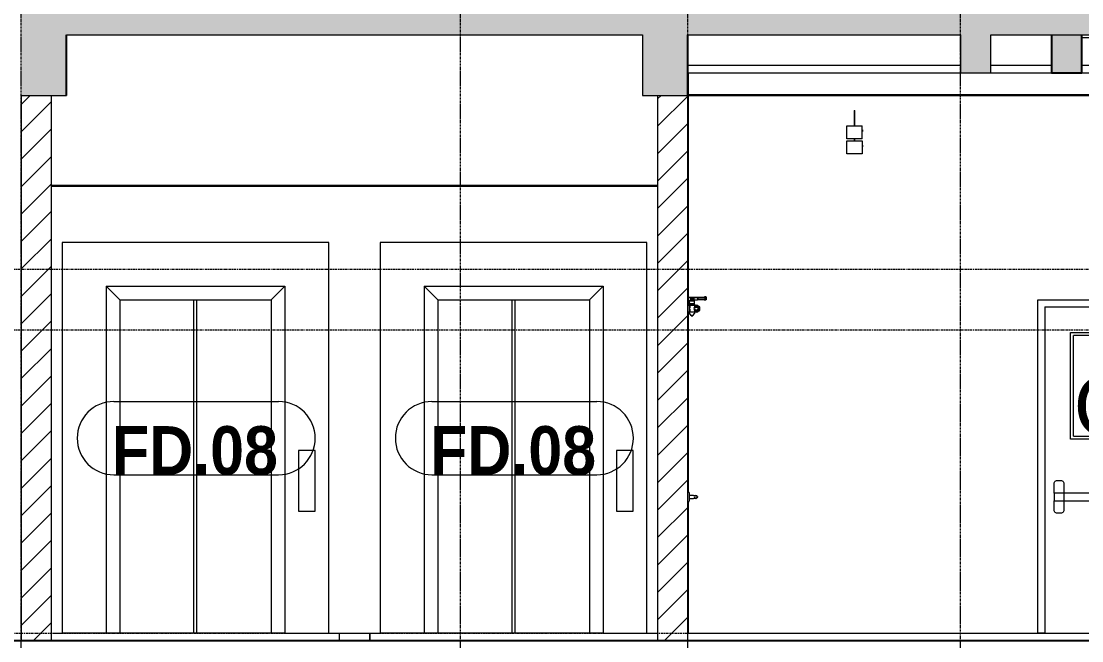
# Model space of a CAD drawing. Header units: millimetres. Extents: x 26124 to 258712, y -8723 to 35400.
# Drawn here: x 112053 to 119053, y -2050 to 2040 of the extents above; entities that cross this region are included whole.
import ezdxf

# ---------------------------------------------------------------- set-up
doc = ezdxf.new("R2010")
doc.units = ezdxf.units.MM
doc.linetypes.add('Centre', pattern=[31.75, 6.35, -4.7625, 15.875, -4.7625])
doc.linetypes.add('Grid Line', pattern=[22.225, 12.7, -3.175, 3.175, -3.175])
for name, color, linetype, lineweight in [('0-1', 7, 'Continuous', 5), ('A-AREA-IDEN', 2, 'Continuous', 9), ('A-CLNG-3', 13, 'Continuous', 18), ('A-CLNG-PATT-3', 13, 'Continuous', 9), ('A-DETL-GENF-1', 7, 'Continuous', 9), ('A-DETL-MEDM', 33, 'Continuous', 18), ('A-DOOR', 31, 'Continuous', 9), ('A-DOOR-FRAM', 31, 'Continuous', 9), ('A-DOOR-IDEN', 31, 'Continuous', 9), ('A-FLOR-1', 10, 'Continuous', 25), ('A-FLOR-2', 7, 'Continuous', 9), ('A-FLOR-LEVL-2', 51, 'Centre', 9), ('A-WALL', 113, 'Continuous', 9), ('A-WALL-1', 113, 'Continuous', 18), ('A-WALL-PATT-4', 111, 'Continuous', 9), ('E-LITE-EQPM', 33, 'Continuous', 9), ('S-BEAM-1', 12, 'Continuous', 5), ('S-BEAM-2', 10, 'Continuous', 25), ('S-BEAM-3', 7, 'Continuous', 9), ('S-COLS-1', 7, 'Continuous', 9), ('S-GRID-1', 1, 'Grid Line', 9)]:
    doc.layers.add(name, color=color, linetype=linetype, lineweight=lineweight)
doc.styles.add('Arial_1', font='arial.ttf', dxfattribs={"height": 400})
doc.styles.add('Arial_B_1', font='arialbd.ttf', dxfattribs={"width": 0.9, "height": 320})
pattern_1 = [(45, (80880.3, 14125), (-90.50967, 90.50967), [])]

# ---------------------------------------------------------------- blocks, each defined once
blk = doc.blocks.new('NCV_TKTC_KET CAU_rvt-1-TKCS_MẶT CẮT 3')
at = {"layer": 'S-BEAM-1'}
for points in [[(118852.6, 1700), (119052.6, 1700), (119052.6, 1950), (118852.6, 1950), (118852.6, 1809.6)], [(116452.5, 1550), (116452.6, 1550), (116452.5, 1809.6)]]:
    blk.add_hatch(color=256, dxfattribs=at).paths.add_polyline_path(points)
at = {"layer": 'A-FLOR-1'}
blk.add_line((127252.6, -2050), (107452.6, -2050), dxfattribs=at)
at = {"layer": 'A-FLOR-2'}
for p, q in [((118852.5, 1950), (118852.5, 1930)), ((122652.5, 1930), (119052.6, 1930))]:
    blk.add_line(p, q, dxfattribs=at)
at = {"layer": 'S-BEAM-2'}
for p, q in [((112352.6, 1550), (112352.6, 1950)), ((116452.6, 1550), (116452.6, 1950)), ((118852.6, 1950), (118852.6, 1700)), ((119052.6, 1700), (119052.6, 1950)), ((118852.6, 1700), (119052.6, 1700))]:
    blk.add_line(p, q, dxfattribs=at)
at = {"layer": 'S-BEAM-3'}
for p, q in [((118852.5, 1750), (118852.5, 1930)), ((116452.6, 1750), (118252.6, 1750)), ((118452.6, 1750), (118852.5, 1750)), ((119052.6, 1750), (122652.5, 1750)), ((116452.6, 1700), (118252.6, 1700)), ((118452.6, 1700), (118852.6, 1700)), ((119052.6, 1700), (122042.6, 1700))]:
    blk.add_line(p, q, dxfattribs=at)
at = {"layer": 'S-COLS-1'}
for p, q in [((114152.6, -2050), (114152.6, -2000)), ((114352.6, -2050), (114352.6, -2000))]:
    blk.add_line(p, q, dxfattribs=at)
blk = doc.blocks.new('Thang may HIEN - Dài x Rộng - 2000x2000-2402764-TKCS_MẶT CẮT 3')
at = {"layer": 'A-DOOR'}
for p, q in [((112322.6, 580), (112322.6, -2000)), ((114082.6, 580), (112322.6, 580)), ((114082.6, -2000), (114082.6, 580)), ((112702.6, 200), (112612.6, 290)), ((112612.6, 290), (112612.6, -2000)), ((112612.6, 290), (113792.6, 290)), ((113792.6, 290), (113702.6, 200)), ((113792.6, 290), (113792.6, -2000)), ((112702.6, 200), (112702.6, -2000)), ((112702.6, 200), (113702.6, 200)), ((113192.6, -2000), (113192.6, 200)), ((113212.6, -2000), (113212.6, 200)), ((113702.6, 200), (113702.6, -2000)), ((113992.6, -794.1), (113882.6, -794.1)), ((113882.6, -794.1), (113882.6, -1194.1)), ((113992.6, -1194.1), (113992.6, -794.1)), ((113882.6, -1194.1), (113992.6, -1194.1)), ((112612.6, -2000), (112322.6, -2000)), ((112622.6, -2000), (112612.6, -2000)), ((113792.6, -2000), (113782.6, -2000)), ((113792.6, -2000), (114082.6, -2000))]:
    blk.add_line(p, q, dxfattribs=at)
blk = doc.blocks.new('EAE_STL_PENDANT_TK_15W_120cm - LIC_01-ĐÈN LED BATTEN 1_2_ P_2x20W_ ÁNH SÁNG TRẮNG 6000K_ LẮP ĐẶT NỔI_TREO TY-V10-TKCS_MẶT CẮT 3')
at = {"layer": 'E-LITE-EQPM'}
for p, q in [((120350.1, 1264), (120350.1, 1250)), ((120350.1, 1264), (120350.1, 1250)), ((120355.1, 1250), (120355.1, 1264)), ((120355.1, 1250), (120355.1, 1264)), ((120302.6, 1250), (120402.6, 1250)), ((120302.6, 1248), (120302.6, 1250)), ((120302.6, 1164), (120302.6, 1248)), ((120402.6, 1250), (120402.6, 1248)), ((120402.6, 1248), (120402.6, 1164)), ((120402.6, 1222), (120404.6, 1222)), ((120402.6, 1221.9), (120404.6, 1221.9)), ((120402.6, 1221.9), (120404.6, 1221.9)), ((120402.6, 1221.7), (120404.6, 1221.7)), ((120404.6, 1211.8), (120402.6, 1211.8)), ((120402.6, 1211.7), (120404.6, 1211.7)), ((120404.6, 1222), (120404.6, 1221.7)), ((120404.6, 1221.7), (120404.6, 1211.8)), ((120402.6, 1164), (120302.6, 1164))]:
    blk.add_line(p, q, dxfattribs=at)
blk = doc.blocks.new('EAE_STL_PENDANT_TK_15W_120cm - LIC_01-ĐÈN LED BATTEN 1_2_ P_2x20W_ ÁNH SÁNG TRẮNG 6000K_ LẮP ĐẶT NỔI_TREO TY-V11-TKCS_MẶT CẮT 3')
at = {"layer": 'E-LITE-EQPM'}
for p, q in [((125950.1, 1450), (125950.1, 1350)), ((125950.1, 1450), (125950.1, 1350)), ((125950.2, 1450), (125950.2, 1450)), ((125950.2, 1450), (125952.6, 1450)), ((125952.6, 1450), (125955.1, 1450)), ((125955.1, 1350), (125955.1, 1450)), ((125955.1, 1350), (125955.1, 1450)), ((125955.1, 1450), (125955.1, 1450)), ((125902.6, 1350), (126002.6, 1350)), ((125902.6, 1348), (125902.6, 1350)), ((125902.6, 1264), (125902.6, 1348)), ((126002.6, 1348), (126002.6, 1350)), ((126002.6, 1264), (126002.6, 1348)), ((126002.6, 1264), (125902.6, 1264)), ((126004.6, 1322), (126002.6, 1322)), ((126004.6, 1321.9), (126002.6, 1321.9)), ((126004.6, 1321.9), (126002.6, 1321.9)), ((126004.6, 1320.6), (126002.6, 1320.6)), ((126004.6, 1320.6), (126002.6, 1320.6)), ((126004.6, 1311.8), (126002.6, 1311.8)), ((126004.6, 1311.7), (126002.6, 1311.7)), ((126004.6, 1321.9), (126004.6, 1320.6)), ((126004.6, 1320.6), (126004.6, 1311.8))]:
    blk.add_line(p, q, dxfattribs=at)
blk = doc.blocks.new('FD_01 - FD_01-1200x2200mm-V19-TKCS_MẶT CẮT 3')
at = {"layer": 'A-DOOR'}
h = blk.add_hatch(dxfattribs=at)
h.set_pattern_fill('FP_9', color=256, style=0, pattern_type=2)
h.set_pattern_definition([(63.435, (82789.9, 14236.3), (-0.002, 1625.6), [567.96, -3066.99]), (63.435, (81164.3, 14236.3), (-0.002, 1625.6), [567.96, -3066.99]), (63.435, (83568.1, 14550.35), (-0.002, 1625.6), [567.96, -3066.99]), (63.435, (81942.5, 14550.35), (-0.002, 1625.6), [567.96, -3066.99]), (63.435, (83450.3, 14439.5), (-0.002, 1625.6), [567.96, -3066.99]), (63.435, (81824.7, 14439.5), (-0.002, 1625.6), [567.96, -3066.99]), (63.435, (83330.26, 15074.4), (-0.002, 1625.6), [276.055, -3358.896]), (63.435, (81704.66, 15074.4), (-0.002, 1625.6), [276.055, -3358.896]), (63.435, (83251.74, 14976.15), (-0.002, 1625.6), [567.96, -3066.99]), (63.435, (81626.14, 14976.15), (-0.002, 1625.6), [567.96, -3066.99]), (63.435, (83265.6, 15046.7), (-0.002, 1625.6), [567.96, -3066.99]), (63.435, (81640, 15046.7), (-0.002, 1625.6), [567.96, -3066.99]), (63.435, (82609.74, 14737.2), (-0.002, 1625.6), [567.96, -3066.99]), (63.435, (80984.14, 14737.2), (-0.002, 1625.6), [567.96, -3066.99]), (63.435, (82623.6, 14820.35), (-0.002, 1625.6), [567.96, -3066.99]), (63.435, (80998, 14820.35), (-0.002, 1625.6), [567.96, -3066.99]), (63.435, (82627.3, 14880.3), (-0.002, 1625.6), [567.96, -3066.99]), (63.435, (81001.7, 14880.3), (-0.002, 1625.6), [567.96, -3066.99])])
h.paths.add_polyline_path([(119297.6, -700), (119297.6, -35), (118997.6, -35), (118997.6, -700), (119032, -700)])
for p, q in [((118977.6, -15), (119317.6, -15)), ((118977.6, -720), (118977.6, -15)), ((119297.6, -35), (118997.6, -35)), ((118997.6, -700), (118997.6, -35)), ((119297.6, -700), (119297.6, -35)), ((119317.6, -15), (119317.6, -720)), ((119317.6, -720), (118977.6, -720)), ((118997.6, -700), (119297.6, -700)), ((118870.1, -1074.6), (118870.1, -1011.1)), ((118889.1, -992), (118914.5, -992)), ((118933.6, -1011.1), (118933.6, -1074.6)), ((118870.1, -1074.6), (118870.1, -1125.4)), ((118933.6, -1074.6), (118870.1, -1074.6)), ((119607.9, -1074.6), (118933.6, -1074.6)), ((118933.6, -1074.6), (118933.6, -1125.4)), ((119607.9, -1125.4), (119607.9, -1074.6)), ((119945.1, -1074.6), (119607.9, -1074.6)), ((119945.1, -1125.4), (119945.1, -1074.6)), ((118870.1, -1125.4), (118933.6, -1125.4)), ((118870.1, -1188.9), (118870.1, -1125.4)), ((118933.6, -1125.4), (119607.9, -1125.4)), ((118933.6, -1125.4), (118933.6, -1188.9)), ((119607.9, -1125.4), (119945.1, -1125.4)), ((118914.5, -1207.9), (118889.1, -1207.9))]:
    blk.add_line(p, q, dxfattribs=at)
at = {"layer": 'A-DOOR', "flags": 128}
for points in [[(118870.1, -1011.1), (118870.5, -1006.9), (118872, -1002.8), (118874.2, -999.2), (118877.2, -996.2), (118880.8, -993.9), (118884.9, -992.5), (118889.1, -992)], [(118914.5, -992), (118918.8, -992.5), (118922.8, -993.9), (118926.4, -996.2), (118929.4, -999.2), (118931.7, -1002.8), (118933.1, -1006.9), (118933.6, -1011.1)], [(118889.1, -1207.9), (118884.9, -1207.5), (118880.8, -1206.1), (118877.2, -1203.8), (118874.2, -1200.8), (118872, -1197.2), (118870.5, -1193.1), (118870.1, -1188.9)], [(118933.6, -1188.9), (118933.1, -1193.1), (118931.7, -1197.2), (118929.4, -1200.8), (118926.4, -1203.8), (118922.8, -1206.1), (118918.8, -1207.5), (118914.5, -1207.9)]]:
    blk.add_lwpolyline(points, dxfattribs=at)
at = {"layer": 'A-DOOR-FRAM'}
for p, q in [((118807.6, 155), (118807.6, -2000)), ((118807.6, 155), (120007.6, 155)), ((120007.6, 155), (120007.6, -2000)), ((118807.6, -2000), (118762.6, -2000)), ((120007.6, -2000), (120052.6, -2000))]:
    blk.add_line(p, q, dxfattribs=at)
blk = doc.blocks.new('FD_02 - FD_03 - FD_02-KY THUAT-1000x2200mm-2441917-TKCS_MẶT CẮT 3')
at = {"layer": 'A-DOOR'}
for p, q in [((116458.6, 218.5), (116487.9, 218.5)), ((116458.6, 218.5), (116458.6, 215.5)), ((116458.6, 215.5), (116487.9, 215.5)), ((116471, 214), (116471, 201)), ((116473.1, 214.5), (116471.1, 214.5)), ((116471.1, 214.5), (116473.1, 214.5)), ((116472.3, 214), (116486.7, 214)), ((116539.1, 214.5), (116473.1, 214.5)), ((116473.5, 214), (116473.5, 198)), ((116474.7, 214), (116474.7, 198)), ((116483.3, 198), (116483.3, 214)), ((116512.2, 214.5), (116484.1, 214.5)), ((116484.5, 198), (116484.5, 214)), ((116487, 201), (116487, 214)), ((116487.4, 201.4), (116487.4, 213.6)), ((116487.4, 201.4), (116487.4, 213.6)), ((116487.9, 218.5), (116489.1, 218.5)), ((116487.9, 215.5), (116489.1, 215.5)), ((116488.6, 218.5), (116488, 218.5)), ((116488, 218.5), (116488.6, 218.5)), ((116488.6, 215.5), (116488, 215.5)), ((116488, 215.5), (116488.6, 215.5)), ((116489.1, 218.5), (116514.7, 218.5)), ((116489.1, 215.5), (116514.7, 215.5)), ((116516.9, 213.5), (116512.2, 213.5)), ((116514.7, 218.5), (116515.7, 218.5)), ((116514.7, 215.5), (116515.7, 215.5)), ((116515.7, 218.5), (116566.3, 218.5)), ((116515.7, 215.5), (116566.3, 215.5)), ((116566.9, 212.5), (116516.9, 212.5)), ((116539.1, 214.5), (116541.1, 214.5)), ((116541.1, 214.5), (116539.1, 214.5)), ((116562.9, 214.5), (116560.9, 214.5)), ((116561.9, 214.5), (116561.9, 211.4)), ((116563.5, 214.5), (116561.9, 214.5)), ((116561.9, 214.5), (116562.5, 214.5)), ((116562.4, 220.3), (116562.4, 218.5)), ((116562.4, 220.3), (116574.4, 220.3)), ((116574.4, 220.3), (116562.4, 220.3)), ((116562.5, 214.5), (116562.5, 211.5)), ((116562.9, 214.5), (116564, 214.5)), ((116563.4, 215.5), (116563.4, 214.5)), ((116563.6, 214.5), (116563.4, 214.5)), ((116563.4, 214.5), (116563.5, 214.5)), ((116564, 214.5), (116566.7, 214.5)), ((116564, 211.5), (116564, 214.5)), ((116565.1, 211.5), (116566.9, 211.5)), ((116568.4, 218.5), (116565.9, 218.5)), ((116565.9, 218.5), (116568.4, 218.5)), ((116568.4, 215.5), (116565.9, 215.5)), ((116565.9, 215.5), (116568.4, 215.5)), ((116565.9, 215.5), (116568.4, 215.5)), ((116568.4, 215.5), (116565.9, 215.5)), ((116566.3, 218.5), (116567.9, 218.5)), ((116567.9, 218.5), (116566.3, 218.5)), ((116566.3, 215.5), (116567.9, 215.5)), ((116567.9, 215.5), (116566.3, 215.5)), ((116566.7, 214.5), (116569.8, 214.5)), ((116566.8, 218.5), (116568.4, 218.5)), ((116568.4, 218.5), (116566.8, 218.5)), ((116566.9, 211.5), (116567.3, 211.5)), ((116567.3, 211.5), (116569, 211.5)), ((116567.9, 218.5), (116575.6, 218.5)), ((116567.9, 215.5), (116575.6, 215.5)), ((116570.7, 214.5), (116568.7, 214.5)), ((116569, 203.5), (116569, 211.5)), ((116571.4, 214.5), (116569.4, 214.5)), ((116569.7, 214.5), (116571.9, 214.5)), ((116569.8, 214.5), (116569.8, 200.5)), ((116571.6, 214.5), (116570.1, 214.5)), ((116570.7, 214.5), (116572.2, 214.5)), ((116572.2, 214.5), (116573.9, 214.5)), ((116572.2, 200.5), (116572.2, 214.5)), ((116573.4, 214.5), (116573.4, 215.5)), ((116574.4, 218.5), (116574.4, 220.3)), ((116574.9, 200.5), (116574.9, 214.5)), ((116575.6, 218.5), (116575.6, 218.5)), ((116575.6, 215.5), (116575.6, 215.5)), ((116576, 215.5), (116576, 218.5)), ((116464.2, 165), (116452.6, 165)), ((116460, 172), (116460, 165)), ((116462.6, 172), (116460, 172)), ((116460, 172), (116474.5, 172)), ((116465.7, 165), (116460, 165)), ((116460, 165), (116462.6, 165)), ((116463.9, 123), (116463.9, 162)), ((116464.1, 192), (116464.1, 198)), ((116464.1, 198), (116468.2, 198)), ((116468.2, 192), (116464.1, 192)), ((116464.1, 181.1), (116464.1, 189.4)), ((116464.1, 176), (116494.1, 176)), ((116464.1, 176), (116469.5, 176)), ((116464.2, 165), (116465.2, 165)), ((116465.2, 165), (116468.2, 165)), ((116468.2, 198), (116489.9, 198)), ((116468.2, 192), (116468.2, 198)), ((116489.9, 192), (116468.2, 192)), ((116468.2, 165), (116512.4, 165)), ((116469.5, 176), (116476.9, 176)), ((116469.5, 174), (116469.5, 176)), ((116473.2, 174), (116469.5, 174)), ((116470.6, 174), (116470.6, 172)), ((116471.8, 174), (116470.6, 174)), ((116470.6, 174), (116470.9, 174)), ((116470.9, 174), (116471.8, 174)), ((116486.7, 201), (116472.3, 201)), ((116477.2, 174), (116473.2, 174)), ((116473.2, 174), (116477.2, 174)), ((116476.9, 174), (116473.2, 174)), ((116474.5, 172), (116499.1, 172)), ((116476.9, 176), (116486.9, 176)), ((116476.9, 176), (116476.9, 174)), ((116481.9, 174), (116476.9, 174)), ((116481.9, 174), (116477.2, 174)), ((116477.2, 174), (116481.9, 174)), ((116481.9, 174), (116485.9, 174)), ((116488.3, 174), (116481.9, 174)), ((116486.9, 174), (116481.9, 174)), ((116484.1, 200.5), (116512.2, 200.5)), ((116485.9, 174), (116488.6, 174)), ((116486.9, 176), (116489.6, 176)), ((116486.9, 174), (116486.9, 176)), ((116488.3, 174), (116486.9, 174)), ((116487.8, 176), (116494.1, 176)), ((116488.6, 174), (116488.3, 174)), ((116489.6, 174), (116488.3, 174)), ((116488.6, 172), (116488.6, 174)), ((116489.6, 174), (116489.6, 176)), ((116489.9, 198), (116494.1, 198)), ((116489.9, 192), (116489.9, 198)), ((116494.1, 192), (116489.9, 192)), ((116494.1, 198), (116494.1, 192)), ((116494.1, 189.4), (116494.1, 181.1)), ((116494.1, 176), (116494.1, 176)), ((116499.1, 172), (116496.5, 172)), ((116497.4, 142.5), (116503.1, 152.5)), ((116503.1, 132.5), (116497.4, 142.5)), ((116499.1, 165), (116499.1, 172)), ((116503.1, 152.5), (116514.7, 152.5)), ((116512.2, 201.5), (116516.9, 201.5)), ((116513.4, 164.7), (116528.9, 156.1)), ((116514.7, 152.5), (116520.5, 142.5)), ((116520.5, 142.5), (116514.7, 132.5)), ((116516.9, 202.5), (116566.9, 202.5)), ((116529.9, 154.3), (116529.9, 130.7)), ((116560.9, 200.5), (116562.9, 200.5)), ((116561.9, 203.6), (116561.9, 200.5)), ((116562.5, 203.5), (116562.5, 200.5)), ((116562.5, 200.5), (116563, 200.5)), ((116564, 200.5), (116562.9, 200.5)), ((116564, 200.5), (116564, 203.5)), ((116566.7, 200.5), (116564, 200.5)), ((116566.9, 203.5), (116565.1, 203.5)), ((116565.3, 200.5), (116566.9, 200.5)), ((116569.8, 200.5), (116566.7, 200.5)), ((116567.2, 203.5), (116566.9, 203.5)), ((116569, 203.5), (116567.2, 203.5)), ((116568.7, 200.5), (116570.7, 200.5)), ((116570.1, 200.5), (116571.4, 200.5)), ((116572.2, 200.5), (116570.7, 200.5)), ((116573.6, 200.5), (116572.2, 200.5)), ((116452.6, 120), (116464.2, 120)), ((116460.1, 120), (116460.1, 112.4)), ((116460.7, 120), (116460.1, 120)), ((116460.1, 120), (116465.8, 120)), ((116460.3, 111.7), (116473.3, 96.3)), ((116465.2, 120), (116464.2, 120)), ((116468.2, 120), (116465.2, 120)), ((116512.4, 120), (116468.2, 120)), ((116475.9, 97), (116474, 97)), ((116474, 97), (116475.9, 97)), ((116476.1, 96), (116483.1, 96)), ((116483.1, 96), (116476.1, 96)), ((116485.1, 97), (116483.2, 97)), ((116483.2, 97), (116485.1, 97)), ((116485.8, 96.3), (116498.8, 111.7)), ((116499.1, 112.4), (116499.1, 120)), ((116514.7, 132.5), (116503.1, 132.5)), ((116528.9, 128.9), (116513.4, 120.3)), ((116455.6, -981), (116452.6, -981)), ((116452.6, -1011.7), (116455.6, -1011.7)), ((116452.6, -1019), (116455.6, -1019)), ((116455.6, -995.1), (116455.6, -1000)), ((116455.6, -1000), (116455.6, -1013.4)), ((116455.6, -1004.9), (116455.6, -1011.7)), ((116460.6, -1070), (116452.6, -1070)), ((116460.6, -1071), (116460.6, -1100)), ((116490.6, -1090), (116460.6, -1090)), ((116460.6, -1100), (116460.6, -1129)), ((116460.6, -1110), (116490.6, -1110)), ((116452.6, -1130), (116460.6, -1130))]:
    blk.add_line(p, q, dxfattribs=at)
at = {"layer": 'A-DOOR', "flags": 128}
for points in [[(116566.2, 207.5), (116566.2, 208.3), (116566.1, 209), (116565.9, 209.7), (116565.7, 210.4), (116565.4, 211), (116565.1, 211.5)], [(116464.2, 165), (116464.1, 164.9), (116464.1, 164.7), (116464, 164.3), (116464, 163.9), (116463.9, 163.3), (116463.9, 162.7), (116463.9, 162)], [(116463.9, 162), (116463.9, 162.7), (116463.9, 163.3), (116464, 163.9), (116464, 164.3), (116464.1, 164.7), (116464.1, 164.9)], [(116565.1, 203.5), (116565.4, 204), (116565.7, 204.6), (116565.9, 205.3), (116566.1, 206), (116566.2, 206.7), (116566.2, 207.5)], [(116460.3, 111.7), (116460.3, 111.7), (116460.3, 111.8), (116460.2, 111.8), (116460.2, 111.8), (116460.2, 111.9), (116460.2, 111.9), (116460.2, 112), (116460.1, 112), (116460.1, 112), (116460.1, 112.1), (116460.1, 112.1), (116460.1, 112.2), (116460.1, 112.2), (116460.1, 112.3), (116460.1, 112.3), (116460.1, 112.3), (116460.1, 112.4), (116460.1, 112.4)], [(116463.9, 123), (116463.9, 122.3), (116463.9, 121.7), (116464, 121.1), (116464, 120.7), (116464.1, 120.3), (116464.1, 120.1), (116464.2, 120)], [(116464.1, 120.1), (116464.1, 120.3), (116464, 120.7), (116464, 121.1), (116463.9, 121.7), (116463.9, 122.3), (116463.9, 123)], [(116474, 96), (116474, 96), (116473.9, 96), (116473.9, 96), (116473.8, 96), (116473.8, 96), (116473.8, 96), (116473.7, 96), (116473.7, 96), (116473.7, 96.1), (116473.6, 96.1), (116473.6, 96.1), (116473.6, 96.1), (116473.5, 96.1), (116473.5, 96.1), (116473.5, 96.2), (116473.4, 96.2), (116473.4, 96.2), (116473.4, 96.2), (116473.4, 96.3), (116473.3, 96.3), (116473.3, 96.3), (116473.3, 96.3)], [(116474, 96), (116474, 96), (116474, 96), (116474, 96), (116474.1, 96), (116474.1, 96), (116474.1, 96), (116474.2, 96), (116474.3, 96), (116474.3, 96), (116474.4, 96), (116474.5, 96), (116474.6, 96), (116474.7, 96), (116474.8, 96), (116475, 96), (116475.1, 96), (116475.2, 96), (116475.4, 96), (116475.5, 96), (116475.7, 96), (116475.8, 96), (116476, 96), (116476.2, 96), (116476.4, 96), (116476.6, 96), (116476.7, 96), (116476.9, 96), (116477.1, 96), (116477.3, 96), (116477.5, 96), (116477.8, 96), (116478, 96), (116478.2, 96), (116478.4, 96), (116478.6, 96), (116478.8, 96), (116479.1, 96), (116479.3, 96), (116479.5, 96), (116479.7, 96), (116479.9, 96), (116480.2, 96), (116480.4, 96), (116480.6, 96), (116480.8, 96), (116481, 96), (116481.3, 96), (116481.5, 96), (116481.7, 96), (116481.9, 96), (116482.1, 96), (116482.3, 96), (116482.5, 96), (116482.7, 96), (116482.8, 96), (116483, 96), (116483.2, 96), (116483.4, 96), (116483.5, 96), (116483.7, 96), (116483.8, 96), (116484, 96), (116484.1, 96), (116484.2, 96), (116484.3, 96), (116484.5, 96), (116484.6, 96), (116484.7, 96), (116484.7, 96), (116484.8, 96), (116484.9, 96), (116484.9, 96), (116485, 96), (116485, 96), (116485.1, 96), (116485.1, 96), (116485.1, 96), (116485.1, 96)], [(116485.1, 96), (116485.1, 96), (116485.1, 96), (116485.1, 96), (116485.1, 96), (116485, 96), (116485, 96), (116484.9, 96), (116484.9, 96), (116484.8, 96), (116484.7, 96), (116484.6, 96), (116484.5, 96), (116484.4, 96), (116484.3, 96), (116484.2, 96), (116484, 96), (116483.9, 96), (116483.8, 96), (116483.6, 96), (116483.4, 96), (116483.3, 96), (116483.1, 96), (116482.9, 96), (116482.8, 96), (116482.6, 96), (116482.4, 96), (116482.2, 96), (116482, 96), (116481.8, 96), (116481.6, 96), (116481.4, 96), (116481.2, 96), (116480.9, 96), (116480.7, 96), (116480.5, 96), (116480.3, 96), (116480.1, 96), (116479.8, 96), (116479.6, 96), (116479.4, 96), (116479.2, 96), (116479, 96), (116478.7, 96), (116478.5, 96), (116478.3, 96), (116478.1, 96), (116477.9, 96), (116477.7, 96), (116477.4, 96), (116477.2, 96), (116477, 96), (116476.8, 96), (116476.7, 96), (116476.5, 96), (116476.3, 96), (116476.1, 96), (116475.9, 96), (116475.8, 96), (116475.6, 96), (116475.5, 96), (116475.3, 96), (116475.2, 96), (116475, 96), (116474.9, 96), (116474.8, 96), (116474.7, 96), (116474.6, 96), (116474.5, 96), (116474.4, 96), (116474.3, 96), (116474.2, 96), (116474.2, 96), (116474.1, 96), (116474.1, 96), (116474, 96), (116474, 96), (116474, 96), (116474, 96)], [(116485.8, 96.3), (116485.8, 96.3), (116485.8, 96.3), (116485.8, 96.2), (116485.7, 96.2), (116485.7, 96.2), (116485.7, 96.2), (116485.6, 96.2), (116485.6, 96.1), (116485.6, 96.1), (116485.6, 96.1), (116485.5, 96.1), (116485.5, 96.1), (116485.5, 96.1), (116485.4, 96), (116485.4, 96), (116485.3, 96), (116485.3, 96), (116485.3, 96), (116485.2, 96), (116485.2, 96), (116485.2, 96), (116485.1, 96)], [(116499.1, 112.4), (116499.1, 112.4), (116499.1, 112.3), (116499.1, 112.3), (116499, 112.2), (116499, 112.2), (116499, 112.1), (116499, 112.1), (116499, 112.1), (116499, 112), (116499, 112), (116499, 111.9), (116498.9, 111.9), (116498.9, 111.9), (116498.9, 111.8), (116498.9, 111.8), (116498.8, 111.7), (116498.8, 111.7), (116498.8, 111.7)], [(116490.6, -1090), (116491.2, -1090), (116491.8, -1090), (116492.4, -1090), (116493, -1090), (116493.5, -1090), (116494.1, -1090), (116494.7, -1090), (116495.3, -1090), (116495.8, -1090), (116496.4, -1090), (116497, -1090), (116497.5, -1090), (116498, -1090), (116498.5, -1090), (116499, -1090), (116499.5, -1090), (116500, -1090), (116500.5, -1090), (116500.9, -1090), (116501.3, -1090), (116501.7, -1090), (116502.1, -1090), (116502.5, -1090), (116502.9, -1090), (116503.2, -1090), (116503.5, -1090), (116503.8, -1090), (116504.1, -1090), (116504.3, -1090), (116504.5, -1090), (116504.8, -1090), (116504.9, -1090), (116505.1, -1090), (116505.2, -1090), (116505.3, -1090), (116505.4, -1090), (116505.5, -1090), (116505.5, -1090), (116505.6, -1090)], [(116504.8, -1110), (116504.6, -1110), (116504.4, -1110), (116504.1, -1110), (116503.9, -1110), (116503.6, -1110), (116503.3, -1110), (116502.9, -1110), (116502.6, -1110), (116502.2, -1110), (116501.8, -1110), (116501.4, -1110), (116501, -1110), (116500.6, -1110), (116500.1, -1110), (116499.7, -1110), (116499.2, -1110), (116498.7, -1110), (116498.2, -1110), (116497.6, -1110), (116497.1, -1110), (116496.6, -1110), (116496, -1110), (116495.4, -1110), (116494.9, -1110), (116494.3, -1110), (116493.7, -1110), (116493.1, -1110), (116492.5, -1110), (116491.9, -1110), (116491.3, -1110), (116490.7, -1110), (116490.6, -1110)], [(116505.6, -1090), (116506, -1090), (116506.4, -1090), (116506.8, -1090.1), (116507.2, -1090.1), (116507.6, -1090.2), (116507.9, -1090.3), (116508.3, -1090.4), (116508.7, -1090.5), (116509.1, -1090.6), (116509.5, -1090.8), (116509.8, -1091), (116510.2, -1091.1), (116510.5, -1091.3)], [(116511.6, -1108), (116511.3, -1108.2), (116511, -1108.4), (116510.6, -1108.6), (116510.3, -1108.8), (116509.9, -1109), (116509.6, -1109.2), (116509.2, -1109.3), (116508.8, -1109.5), (116508.4, -1109.6), (116508, -1109.7), (116507.7, -1109.8), (116507.3, -1109.9), (116506.9, -1109.9)], [(116515.6, -1100), (116515.6, -1100.4), (116515.5, -1100.8), (116515.5, -1101.2), (116515.4, -1101.6), (116515.4, -1102), (116515.3, -1102.4), (116515.2, -1102.8), (116515.1, -1103.1), (116514.9, -1103.5), (116514.8, -1103.9), (116514.6, -1104.3), (116514.4, -1104.6), (116514.2, -1105), (116514, -1105.3), (116513.8, -1105.6), (116513.6, -1106), (116513.3, -1106.3), (116513.1, -1106.6)], [(116515.3, -1097.5), (116515.3, -1097.9), (116515.4, -1098.3), (116515.5, -1098.7), (116515.5, -1099.1), (116515.6, -1099.5), (116515.6, -1099.9), (116515.6, -1100)]]:
    blk.add_lwpolyline(points, dxfattribs=at)
at = {"layer": 'A-DOOR'}
for centre, radius, start, end in [((116508.9, 142.5), 17, 0, 180), ((116508.9, 142.5), 17, 180, 360), ((116508.9, 142.5), 16.5, 0, 180), ((116508.9, 142.5), 16.5, 180, 0), ((116508.9, 142.5), 17, 105, 120), ((116512.4, 163), 2, 60.80251, 90), ((116527.9, 154.3), 2, 0, 60.80251), ((116508.9, 142.5), 17, 240, 255), ((116512.4, 122), 2, 270, 299.19749), ((116527.9, 130.7), 2, 299.19749, 0), ((116505.6, -1100), 10, 0, 180), ((116505.6, -1100), 10, 180, 0)]:
    blk.add_arc(centre, radius, start, end, dxfattribs=at)
for centre, major_axis, ratio, start_param, end_param in [((116484.1, 207.5), (0, 7), 0.965835, 6.029595, 6.536775), ((116485.3, 207.5), (0, 6.79), 0.259156, 4.712389, 5.736177), ((116487.4, 207.5), (0, 2.5), 0.259156, 4.712389, 7.853982), ((116487.3, 207.5), (0, 6.79), 0.259156, 4.712389, 5.992125), ((116512.2, 207.5), (0, 7), 0.965835, 4.712389, 6.544985), ((116516.9, 207.5), (0, 6), 0.965835, 4.712389, 6.283185), ((116516.9, 207.5), (0, 5), 0.965835, 4.712389, 6.021386), ((116560.9, 207.5), (0, 7), 0.259156, 0, 1.047198), ((116562.9, 207.5), (0, 7), 0.259156, 0, 1.047198), ((116568.7, 207.5), (0, 7), 0.259156, 0, 1.308997), ((116568.2, 207.5), (0, 2.5), 0.259156, 4.712389, 7.853982), ((116568.2, 207.5), (0, 2.5), 0.259156, 4.712389, 7.853982), ((116570.7, 207.5), (0, 7), 0.259156, 0, 1.570796), ((116566, 207.5), (0, 5), 0.965835, 4.942493, 5.632805), ((116566.9, 207.5), (0, 5), 0.965835, 5.235988, 5.759587), ((116570.1, 207.5), (0, 2.5), 0.259156, 4.712389, 7.853982), ((116464.1, 186), (0, 6), 0.000349, 5.323254, 6.283185), ((116464.1, 188), (0, 12), 0.000349, 2.181662, 3.141593), ((116484.1, 207.5), (0, 7), 0.965835, 3.141593, 3.395183), ((116485.3, 207.5), (0, 6.79), 0.259156, 3.688601, 4.712389), ((116487.4, 207.5), (0, 2.5), 0.259156, 1.570796, 4.712389), ((116487.3, 207.5), (0, 6.79), 0.259156, 3.432653, 4.712389), ((116494.1, 186), (0, 6), 0.000349, 5.323254, 6.283185), ((116494.1, 188), (0, 12), 0.000349, 2.181662, 3.141593), ((116512.2, 207.5), (0, 7), 0.965835, 2.879793, 4.712389), ((116516.9, 207.5), (0, 6), 0.965835, 3.141593, 4.712389), ((116516.9, 207.5), (0, 5), 0.965835, 3.403392, 4.712389), ((116560.9, 207.5), (0, 7), 0.259156, 2.094395, 3.141593), ((116562.9, 207.5), (0, 7), 0.259156, 2.094395, 3.141593), ((116566.9, 207.5), (0, 5), 0.965835, 2.879793, 3.141593), ((116568.7, 207.5), (0, 7), 0.259156, 1.832596, 3.141593), ((116568.2, 207.5), (0, 2.5), 0.259156, 1.570796, 4.712389), ((116568.2, 207.5), (0, 2.5), 0.259156, 1.570796, 4.712389), ((116570.7, 207.5), (0, 7), 0.259156, 1.570796, 3.141593), ((116566, 207.5), (0, 5), 0.965835, 3.791973, 4.482285), ((116566.9, 207.5), (0, 5), 0.965835, 3.665191, 4.18879), ((116570.1, 207.5), (0, 2.5), 0.259156, 1.570796, 4.712389)]:
    blk.add_ellipse(centre, major_axis=major_axis, ratio=ratio, start_param=start_param, end_param=end_param, dxfattribs=at)
for points, knots in [([(116487.4, 213.6), (116487.7, 213.5), (116488.1, 213.2), (116488.6, 212.8), (116489, 212.5), (116489.3, 212.3), (116489.5, 212), (116489.7, 211.8), (116489.8, 211.7), (116489.9, 211.5), (116490.1, 211.3), (116490.3, 211.1), (116490.4, 210.8), (116490.6, 210.6), (116490.7, 210.4), (116490.8, 210.3), (116490.9, 210), (116491, 209.8), (116491.1, 209.4), (116491.2, 209), (116491.3, 208.7), (116491.4, 208.2), (116491.4, 207.8), (116491.5, 207.5)], [0, 0, 0, 0, 0.1, 0.2, 0.25, 0.3, 0.35, 0.375, 0.4, 0.425, 0.45, 0.5, 0.55, 0.575, 0.6, 0.625, 0.65, 0.7, 0.75, 0.8, 0.85, 0.9, 1, 1, 1, 1]), ([(116464.1, 152), (116464.1, 153.2), (116464.2, 155), (116464.3, 156.9), (116464.4, 157.9), (116464.6, 158.5), (116464.7, 158.7), (116464.9, 158.4), (116465, 157.6), (116465.2, 156.4), (116465.2, 155.4), (116465.2, 154.9)], [0, 0, 0, 0, 0.2, 0.3, 0.4, 0.5, 0.6, 0.7, 0.8, 0.9, 1, 1, 1, 1]), ([(116465.2, 154.9), (116465.2, 156), (116465.1, 157.3), (116464.9, 158.4), (116464.7, 158.7), (116464.6, 158.5), (116464.4, 157.9), (116464.3, 156.9), (116464.2, 155.5), (116464.2, 153.8), (116464.1, 152.6), (116464.1, 152)], [0, 0, 0, 0, 0.2, 0.3, 0.4, 0.5, 0.6, 0.7, 0.8, 0.9, 1, 1, 1, 1]), ([(116465.2, 149.1), (116465.2, 148), (116465.1, 146.7), (116464.9, 145.6), (116464.7, 145.3), (116464.6, 145.5), (116464.4, 146.1), (116464.3, 147.1), (116464.2, 148.5), (116464.2, 150.2), (116464.1, 151.4), (116464.1, 152)], [0, 0, 0, 0, 0.2, 0.3, 0.4, 0.5, 0.6, 0.7, 0.8, 0.9, 1, 1, 1, 1]), ([(116464.1, 152), (116464.1, 150.8), (116464.2, 149), (116464.3, 147.1), (116464.4, 146.1), (116464.6, 145.5), (116464.7, 145.3), (116464.9, 145.6), (116465, 146.4), (116465.2, 147.6), (116465.2, 148.6), (116465.2, 149.1)], [0, 0, 0, 0, 0.2, 0.3, 0.4, 0.5, 0.6, 0.7, 0.8, 0.9, 1, 1, 1, 1]), ([(116491.5, 207.5), (116491.4, 207.2), (116491.4, 206.8), (116491.3, 206.3), (116491.2, 206), (116491.1, 205.6), (116491, 205.2), (116490.9, 205), (116490.8, 204.7), (116490.7, 204.6), (116490.6, 204.4), (116490.4, 204.2), (116490.3, 203.9), (116490.1, 203.7), (116489.9, 203.5), (116489.8, 203.3), (116489.7, 203.2), (116489.5, 203), (116489.3, 202.7), (116489, 202.5), (116488.6, 202.2), (116488.1, 201.8), (116487.7, 201.5), (116487.4, 201.4)], [0, 0, 0, 0, 0.1, 0.15, 0.2, 0.25, 0.3, 0.35, 0.375, 0.4, 0.425, 0.45, 0.5, 0.55, 0.575, 0.6, 0.625, 0.65, 0.7, 0.75, 0.8, 0.9, 1, 1, 1, 1]), ([(116464.1, 133), (116464.1, 134.2), (116464.2, 136), (116464.3, 137.9), (116464.4, 138.9), (116464.6, 139.5), (116464.7, 139.7), (116464.9, 139.4), (116465, 138.6), (116465.2, 137.4), (116465.2, 136.4), (116465.2, 135.9)], [0, 0, 0, 0, 0.2, 0.3, 0.4, 0.5, 0.6, 0.7, 0.8, 0.9, 1, 1, 1, 1]), ([(116465.2, 135.9), (116465.2, 137), (116465.1, 138.3), (116464.9, 139.4), (116464.7, 139.7), (116464.6, 139.5), (116464.4, 138.9), (116464.3, 137.9), (116464.2, 136.5), (116464.2, 134.8), (116464.1, 133.6), (116464.1, 133)], [0, 0, 0, 0, 0.2, 0.3, 0.4, 0.5, 0.6, 0.7, 0.8, 0.9, 1, 1, 1, 1]), ([(116465.2, 130.1), (116465.2, 129), (116465.1, 127.7), (116464.9, 126.6), (116464.7, 126.3), (116464.6, 126.5), (116464.4, 127.1), (116464.3, 128.1), (116464.2, 129.5), (116464.2, 131.2), (116464.1, 132.4), (116464.1, 133)], [0, 0, 0, 0, 0.2, 0.3, 0.4, 0.5, 0.6, 0.7, 0.8, 0.9, 1, 1, 1, 1]), ([(116464.1, 133), (116464.1, 131.8), (116464.2, 130), (116464.3, 128.1), (116464.4, 127.1), (116464.6, 126.5), (116464.7, 126.3), (116464.9, 126.6), (116465, 127.4), (116465.2, 128.6), (116465.2, 129.6), (116465.2, 130.1)], [0, 0, 0, 0, 0.2, 0.3, 0.4, 0.5, 0.6, 0.7, 0.8, 0.9, 1, 1, 1, 1])]:
    blk.add_open_spline(points, degree=3, knots=knots, dxfattribs=at)
for points in [[(116465.2, 154.9), (116465.3, 154.4), (116465.3, 153.5), (116465.4, 152.5), (116465.4, 152)], [(116465.3, 153.5), (116465.3, 154), (116465.3, 154.4), (116465.2, 154.9)], [(116465.4, 152), (116465.4, 151.5), (116465.3, 150.5), (116465.3, 149.6), (116465.2, 149.1)], [(116465.2, 149.1), (116465.3, 149.6), (116465.3, 150), (116465.3, 150.5)], [(116465.2, 135.9), (116465.3, 135.4), (116465.3, 134.5), (116465.4, 133.5), (116465.4, 133)], [(116465.3, 134.5), (116465.3, 135), (116465.3, 135.4), (116465.2, 135.9)], [(116465.4, 133), (116465.4, 132.5), (116465.3, 131.5), (116465.3, 130.6), (116465.2, 130.1)], [(116465.2, 130.1), (116465.3, 130.6), (116465.3, 131), (116465.3, 131.5)]]:
    blk.add_open_spline(points, degree=3, dxfattribs=at)
blk = doc.blocks.new('STN_Door Tag - STN_Door Tag-1788670-TKCS_MẶT CẮT 3')
at = {"layer": 'A-DOOR-IDEN'}
for p, q in [((47163.5, 10529.1), (48251.6, 10529.1)), ((47163.5, 10046.1), (48251.6, 10046.1))]:
    blk.add_line(p, q, dxfattribs=at)
for centre, start, end in [((47163.5, 10287.6), 90, 270), ((48251.6, 10287.6), 270, 90)]:
    blk.add_arc(centre, 241.5, start, end, dxfattribs=at)

msp = doc.modelspace()

# ---------------------------------------------------------------- hatches: boundary and pattern name
at = {"layer": 'A-CLNG-PATT-3'}
h = msp.add_hatch(dxfattribs=at)
h.set_pattern_fill('FP_4', color=256, style=0, pattern_type=2)
h.set_pattern_definition([(0, (80880.3, 14125), (1300.48, 325.12), [53.645, -921.715, 53.645, -6123.635]), (0, (80880.3, 14125), (1300.48, 325.12), [-1029.005, -921.715, 53.645, -1897.075, -3251.2]), (0, (80880.3, 14125), (1300.48, 325.12), [-3901.44, 53.645, -921.715, 53.645, -2222.195]), (0, (80880.3, 14125), (1300.48, 325.12), [-4930.445, -596.595, 53.645, -1571.955]), (120, (81367.98, 14287.56), (-931.8022, 963.6887), [53.645, -921.715, -6177.28]), (120, (81367.98, 14287.56), (-931.8022, 963.6887), [-975.36, 53.645, -921.715, -5201.92]), (120, (81367.98, 14287.56), (-931.8022, 963.6887), [-1950.72, 53.645, -1897.075, -3251.2]), (120, (81367.98, 14287.56), (-931.8022, 963.6887), [-3901.44, 53.645, -921.715, -2275.84]), (120, (81367.98, 14287.56), (-931.8022, 963.6887), [-4876.8, 53.645, -596.595, -1625.6]), (120, (81367.98, 14287.56), (-931.8022, 963.6887), [-5527.04, 53.645, -1571.955]), (240, (81530.54, 14937.8), (-368.6778, -1288.8087), [53.645, -921.715, -6177.28]), (240, (81530.54, 14937.8), (-368.6778, -1288.8087), [-975.36, 53.645, -921.715, -5201.92]), (240, (81530.54, 14937.8), (-368.6778, -1288.8087), [-1950.72, 53.645, -1897.075, -3251.2]), (240, (81530.54, 14937.8), (-368.6778, -1288.8087), [-3901.44, 53.645, -921.715, -2275.84]), (240, (81530.54, 14937.8), (-368.6778, -1288.8087), [-4876.8, 53.645, -596.595, -1625.6]), (240, (81530.54, 14937.8), (-368.6778, -1288.8087), [-5527.04, 53.645, -1571.955])])
h.paths.add_polyline_path([(33952.6, 1550), (37952.1, 1550), (37952.1, 1555), (33952.6, 1555)])
h.paths.add_polyline_path([(126952.5, 1550), (126952.5, 1555), (122953, 1555), (122953, 1550), (126747.7, 1550)])
h.paths.add_polyline_path([(43905.1, 1550), (44452.6, 1550), (44452.6, 1555), (38252.6, 1555), (38252.6, 1550), (43499.1, 1550)])
h.paths.add_polyline_path([(122652.5, 1550), (122652.5, 1555), (116452.6, 1555), (116452.6, 1550), (121874.6, 1550)])
at = {"layer": 'A-DETL-GENF-1'}
h = msp.add_hatch(color=256, dxfattribs=at)
h.paths.add_polyline_path([(116152.5, 1550), (116452.5, 1550), (116452.5, 1950), (118252.6, 1950), (118252.6, 1700), (118452.6, 1700), (118452.6, 1950), (122652.5, 1950), (122652.5, 1550), (122953, 1550), (122953, 1950), (126952.5, 1950), (126952.5, 1550), (127252.5, 1550), (127252.5, 2150), (112052.6, 2150), (112052.6, 1550), (112352.5, 1550), (112352.5, 1950), (116152.5, 1950), (116152.5, 1809.6)])
h.paths.add_polyline_path([(33652.6, 1550), (33952.6, 1550), (33952.6, 2000), (37952.1, 2000), (37952.1, 1550), (38252.6, 1550), (38252.6, 1950), (42452.6, 1950), (42452.6, 1700), (42652.6, 1700), (42652.6, 1950), (44452.6, 1950), (44452.6, 1550), (44752.6, 1550), (44752.6, 1950), (48552.6, 1950), (48552.6, 1550), (48852.6, 1550), (48852.6, 2150), (33652.6, 2150), (33652.6, 1809.6)])
h.paths.add_polyline_path([(126952.5, 4950), (127252.5, 4950), (127252.5, 5550), (112052.6, 5550), (112052.6, 4950), (112352.5, 4950), (112352.5, 5350), (116152.5, 5350), (116152.5, 4950), (116452.5, 4950), (116452.5, 5350), (118252.6, 5350), (118252.6, 5100), (118452.6, 5100), (118452.6, 5350), (122652.5, 5350), (122652.5, 4950), (122953, 4950), (122953, 5350), (126952.5, 5350)])
h.paths.add_polyline_path([(44752.6, 4950), (44752.6, 5350), (48552.6, 5350), (48552.6, 4950), (48852.6, 4950), (48852.6, 5550), (33652.6, 5550), (33652.6, 4950), (33952.6, 4950), (33952.6, 5380), (37952.1, 5380), (37952.1, 4950), (38252.6, 4950), (38252.6, 5350), (42452.6, 5350), (42452.6, 5100), (42652.6, 5100), (42652.6, 5350), (44452.6, 5350), (44452.6, 4950), (44717.3, 4950)])
h.paths.add_polyline_path([(126952.5, 8350), (127252.5, 8350), (127252.5, 8950), (112052.6, 8950), (112052.6, 8350), (112352.5, 8350), (112352.5, 8750), (116152.5, 8750), (116152.5, 8350), (116452.5, 8350), (116452.5, 8750), (118252.6, 8750), (118252.6, 8500), (118452.6, 8500), (118452.6, 8750), (122652.5, 8750), (122652.5, 8350), (122953, 8350), (122953, 8750), (126952.5, 8750)])
h.paths.add_polyline_path([(33952.6, 8350), (33952.6, 8780), (37952.1, 8780), (37952.1, 8350), (38252.6, 8350), (38252.6, 8750), (42452.6, 8750), (42452.6, 8500), (42652.6, 8500), (42652.6, 8750), (44452.6, 8750), (44452.6, 8350), (44752.6, 8350), (44752.6, 8750), (48552.6, 8750), (48552.6, 8350), (48852.6, 8350), (48852.6, 8950), (33652.6, 8950), (33652.6, 8350)])
h.paths.add_polyline_path([(33952.6, 11750), (33952.6, 12200), (37952.1, 12200), (37952.1, 11750), (38252.6, 11750), (38252.6, 12150), (42452.6, 12150), (42452.6, 11900), (42652.6, 11900), (42652.6, 12150), (44452.6, 12150), (44452.6, 11750), (44752.6, 11750), (44752.6, 12150), (48552.6, 12150), (48552.6, 11750), (48852.6, 11750), (48852.6, 12350), (33652.6, 12350), (33652.6, 11750)])
h.paths.add_polyline_path([(116189.3, 11750), (116452.5, 11750), (116452.5, 12150), (118252.6, 12150), (118252.6, 11900), (118452.6, 11900), (118452.6, 12150), (122652.5, 12150), (122652.5, 11750), (122953, 11750), (122953, 12150), (126952.5, 12150), (126952.5, 11750), (127252.5, 11750), (127252.5, 12350), (112052.6, 12350), (112052.6, 11750), (112352.5, 11750), (112352.5, 12150), (116152.5, 12150), (116152.5, 11750)])
h.paths.add_polyline_path([(126952.5, 15150), (127252.5, 15150), (127252.5, 15750), (112052.6, 15750), (112052.6, 15150), (112352.5, 15150), (112352.5, 15550), (116152.5, 15550), (116152.5, 15150), (116452.5, 15150), (116452.5, 15550), (118252.6, 15550), (118252.6, 15300), (118452.6, 15300), (118452.6, 15550), (122652.5, 15550), (122652.5, 15150), (122953, 15150), (122953, 15550), (126952.5, 15550)])
h.paths.add_polyline_path([(33952.6, 15150), (33952.6, 15600), (37952.1, 15600), (37952.1, 15150), (38252.6, 15150), (38252.6, 15550), (42452.6, 15550), (42452.6, 15300), (42652.6, 15300), (42652.6, 15550), (44452.6, 15550), (44452.6, 15150), (44752.6, 15150), (44752.6, 15550), (48552.6, 15550), (48552.6, 15150), (48852.6, 15150), (48852.6, 15750), (33652.6, 15750), (33652.6, 15150)])
h.paths.add_polyline_path([(126952.5, 18550), (127252.5, 18550), (127252.5, 19150), (112052.6, 19150), (112052.6, 18550), (112352.5, 18550), (112352.5, 18950), (116152.5, 18950), (116152.5, 18550), (116452.5, 18550), (116452.5, 18950), (118252.6, 18950), (118252.6, 18700), (118452.6, 18700), (118452.6, 18950), (122652.5, 18950), (122652.5, 18550), (122953, 18550), (122953, 18950), (126952.5, 18950), (126952.5, 18552.9)])
h.paths.add_polyline_path([(33952.6, 18550), (33952.6, 19000), (37952.1, 19000), (37952.1, 18550), (38252.6, 18550), (38252.6, 18950), (42452.6, 18950), (42452.6, 18700), (42652.6, 18700), (42652.6, 18950), (44452.6, 18950), (44452.6, 18550), (44752.6, 18550), (44752.6, 18950), (48552.6, 18950), (48552.6, 18550), (48852.6, 18550), (48852.6, 19150), (33652.6, 19150), (33652.6, 18550)])
h.paths.add_polyline_path([(126952.5, 21950), (127252.5, 21950), (127252.5, 22550), (112052.6, 22550), (112052.6, 21950), (112352.5, 21950), (112352.5, 22350), (116152.5, 22350), (116152.5, 21950), (116452.5, 21950), (116452.5, 22350), (118252.6, 22350), (118252.6, 22100), (118452.6, 22100), (118452.6, 22350), (122652.5, 22350), (122652.5, 21950), (122953, 21950), (122953, 22350), (126952.5, 22350), (126952.5, 22140.7)])
h.paths.add_polyline_path([(33652.6, 21950), (33952.6, 21950), (33952.6, 22400), (37952.1, 22400), (37952.1, 21950), (38252.6, 21950), (38252.6, 22350), (42452.6, 22350), (42452.6, 22100), (42652.6, 22100), (42652.6, 22350), (44452.6, 22350), (44452.6, 21950), (44752.6, 21950), (44752.6, 22350), (48552.6, 22350), (48552.6, 21950), (48852.6, 21950), (48852.6, 22550), (33652.6, 22550), (33652.6, 22140.7)])
h.paths.add_polyline_path([(127252.5, 25350), (127252.5, 25950), (112052.6, 25950), (112052.6, 25350), (112352.5, 25350), (112352.5, 25750), (116152.5, 25750), (116152.5, 25350), (116452.5, 25350), (116452.5, 25750), (118252.6, 25750), (118252.6, 25500), (118452.6, 25500), (118452.6, 25750), (122652.5, 25750), (122652.5, 25350), (122953, 25350), (122953, 25750), (126952.5, 25750), (126952.5, 25350)])
h.paths.add_polyline_path([(33952.6, 25350), (33952.6, 25800), (37952.1, 25800), (37952.1, 25350), (38252.6, 25350), (38252.6, 25750), (42452.6, 25750), (42452.6, 25500), (42652.6, 25500), (42652.6, 25750), (44452.6, 25750), (44452.6, 25350), (44752.6, 25350), (44752.6, 25750), (48552.6, 25750), (48552.6, 25350), (48852.6, 25350), (48852.6, 25950), (33652.6, 25950), (33652.6, 25350)])
h.paths.add_polyline_path([(126952.6, 28750), (127252.6, 28750), (127252.6, 29650), (127052.6, 29650), (127052.6, 29350), (116452.6, 29350), (116452.6, 29550), (112052.6, 29550), (112052.6, 28950), (112352.7, 28950), (112352.7, 29350), (116152.6, 29350), (116152.6, 28950), (116452.6, 28950), (116452.6, 29150), (118252.6, 29150), (118252.6, 28900), (118452.6, 28900), (118452.6, 29150), (122652.6, 29150), (122652.6, 28750), (122952.6, 28750), (122952.6, 29150), (126952.6, 29150)])
h.paths.add_polyline_path([(33952.6, 28750), (33952.6, 29150), (37952.1, 29150), (37952.1, 28750), (38252.6, 28750), (38252.6, 29150), (42452.6, 29150), (42452.6, 28900), (42652.6, 28900), (42652.6, 29150), (44452.6, 29150), (44452.6, 28950), (44752.6, 28950), (44752.6, 29350), (48552.6, 29350), (48552.6, 28950), (48852.6, 28950), (48852.6, 29550), (44452.6, 29550), (44452.6, 29350), (33852.6, 29350), (33852.6, 29650), (33652.6, 29650), (33652.6, 28750)])
h.paths.add_polyline_path([(127252.6, 32700), (127252.6, 33200), (126454.5, 33200), (126454.5, 33000), (127054.5, 33000), (127054.5, 32700)])
h.paths.add_polyline_path([(33652.6, 32700), (33850.6, 32700), (33850.6, 33000), (34450.6, 33000), (34450.6, 33200), (33652.6, 33200)])
h.paths.add_polyline_path([(112252.5, 32800), (112252.5, 33000), (114152.7, 33000), (114152.7, 32800), (114352.5, 32800), (114352.5, 33000), (116252.6, 33000), (116252.6, 32800), (116452.6, 32800), (116452.6, 33200), (112052.4, 33200), (112052.4, 32800)])
h.paths.add_polyline_path([(46752.4, 32800), (46752.4, 33000), (48652.6, 33000), (48652.6, 32800), (48852.7, 32800), (48852.7, 33200), (44452.6, 33200), (44452.6, 32800), (44652.6, 32800), (44652.6, 33000), (46552.6, 33000), (46552.6, 32800)])
at = {"layer": 'A-WALL-PATT-4'}
h = msp.add_hatch(dxfattribs=at)
h.set_pattern_fill('FP_1', color=256, style=0, pattern_type=2)
h.set_pattern_definition(pattern_1)
h.paths.add_polyline_path([(112252.6, -2050), (112252.6, 1550), (112052.6, 1550), (112052.6, -2050), (112128.4, -2050)])
h = msp.add_hatch(dxfattribs=at)
h.set_pattern_fill('FP_1', color=256, style=0, pattern_type=2)
h.set_pattern_definition(pattern_1)
h.paths.add_polyline_path([(116452.6, -2050), (116452.5, 1550), (116252.6, 1550), (116252.6, -2050)])

# ---------------------------------------------------------------- linework, layer by layer
at = {"layer": 'A-CLNG-3'}
for p, q in [((122652.5, 1555), (116452.6, 1555)), ((116452.6, 1555), (116452.6, 1550)), ((116452.6, 1550), (122652.5, 1550)), ((116252.6, 955), (112252.6, 955)), ((112252.6, 950), (116252.6, 950)), ((116252.6, 950), (116252.6, 955))]:
    msp.add_line(p, q, dxfattribs=at)
at = {"layer": 'A-DETL-MEDM'}
for p, q in [((112352.5, 1550), (112352.5, 1950)), ((112352.5, 1950), (116152.5, 1950)), ((116152.5, 1950), (116152.5, 1550)), ((116452.5, 1550), (116452.5, 1950)), ((116452.5, 1950), (118252.6, 1950)), ((118252.6, 1950), (118252.6, 1700)), ((118452.6, 1700), (118452.6, 1950)), ((118452.6, 1950), (122652.5, 1950)), ((118252.6, 1700), (118452.6, 1700)), ((112052.6, 1550), (112352.5, 1550)), ((116152.5, 1550), (116452.5, 1550))]:
    msp.add_line(p, q, dxfattribs=at)
at = {"layer": 'A-FLOR-LEVL-2'}
for p, q in [((134152.6, 400), (26123.8, 400)), ((132120.6, 0), (26123.8, 0)), ((26123.8, -2000), (132120.6, -2000))]:
    msp.add_line(p, q, dxfattribs=at)
at = {"layer": 'A-WALL'}
for p, q in [((116452.6, -2000), (116452.6, 1950)), ((116457.6, 1555), (116457.6, 1700)), ((116252.6, 1550), (116252.6, -2000)), ((116457.6, 162), (116457.6, 1550)), ((118762.6, -2000), (118762.6, 200)), ((118762.6, 200), (120052.6, 200)), ((116457.6, -1071), (116457.6, 123)), ((116457.6, -2000), (116457.6, -1129)), ((112262.6, -2000), (112322.6, -2000)), ((113782.6, -2000), (112622.6, -2000)), ((114082.6, -2000), (114422.6, -2000)), ((114152.6, -2050), (114152.6, -2000)), ((114352.6, -2000), (114352.6, -2050)), ((115882.6, -2000), (114722.6, -2000)), ((116182.6, -2000), (116242.6, -2000)), ((116452.6, -2000), (120162.6, -2000))]:
    msp.add_line(p, q, dxfattribs=at)
at = {"layer": 'A-WALL-1'}
for p, q in [((112052.6, 1550.1), (112052.6, -2050)), ((112252.6, -2050), (112252.6, 1550)), ((116252.6, -2000), (116252.6, -2050)), ((116452.6, -2050), (116452.6, -2000)), ((112052.6, -2050), (112252.6, -2050)), ((116252.6, -2050), (116452.6, -2050))]:
    msp.add_line(p, q, dxfattribs=at)
at = {"layer": 'S-GRID-1'}
for p, q in [((112052.6, -2320.6), (112052.6, 30285.9)), ((114952.6, -2320.6), (114952.6, 30285.9)), ((116452.6, -2320.6), (116452.6, 30285.9)), ((118252.6, -2320.6), (118252.6, 30285.9))]:
    msp.add_line(p, q, dxfattribs=at)

# ---------------------------------------------------------------- block references
at = {"layer": '0-1'}
msp.add_blockref('NCV_TKTC_KET CAU_rvt-1-TKCS_MẶT CẮT 3', (0, 0), dxfattribs=at)
at = {"layer": 'A-DOOR'}
for name, p in [('Thang may HIEN - Dài x Rộng - 2000x2000-2402764-TKCS_MẶT CẮT 3', (0, 0)), ('Thang may HIEN - Dài x Rộng - 2000x2000-2402764-TKCS_MẶT CẮT 3', (2100, 0)), ('FD_02 - FD_03 - FD_02-KY THUAT-1000x2200mm-2441917-TKCS_MẶT CẮT 3', (0, 0)), ('FD_01 - FD_01-1200x2200mm-V19-TKCS_MẶT CẮT 3', (0, 0))]:
    msp.add_blockref(name, p, dxfattribs=at)
at = {"layer": 'A-DOOR-IDEN'}
for p in [(65499.9, -11000), (67599.9, -11000)]:
    msp.add_blockref('STN_Door Tag - STN_Door Tag-1788670-TKCS_MẶT CẮT 3', p, dxfattribs=at)
at = {"layer": 'E-LITE-EQPM'}
for name, p in [('EAE_STL_PENDANT_TK_15W_120cm - LIC_01-ĐÈN LED BATTEN 1_2_ P_2x20W_ ÁNH SÁNG TRẮNG 6000K_ LẮP ĐẶT NỔI_TREO TY-V11-TKCS_MẶT CẮT 3', (-8400, 0)), ('EAE_STL_PENDANT_TK_15W_120cm - LIC_01-ĐÈN LED BATTEN 1_2_ P_2x20W_ ÁNH SÁNG TRẮNG 6000K_ LẮP ĐẶT NỔI_TREO TY-V10-TKCS_MẶT CẮT 3', (-2800, 0))]:
    msp.add_blockref(name, p, dxfattribs=at)

# ---------------------------------------------------------------- texts
at = {"layer": 'A-AREA-IDEN', "insert": (120907.7, -789), "char_height": 400, "width": 3820.8, "attachment_point": 8, "line_spacing_factor": 0.936439, "style": 'Arial_1'}
msp.add_mtext('\\pt8,16,24,32,40,48,56,64,72,80,88,96,104,112,120,128,136,144,152,160,168,176,184,192,200,208,216,224,232,240,248,256;GARA ĐẬU XE', dxfattribs=at)
at = {"layer": 'A-DOOR-IDEN', "char_height": 320, "width": 1124.64, "attachment_point": 5, "line_spacing_factor": 0.936439, "style": 'Arial_B_1'}
for insert in [(113199.3, -795.4), (115299.3, -795.4)]:
    msp.add_mtext('\\pt7.2,14.4,21.6,28.8,36,43.2,50.4,57.6,64.8,72,79.2,86.4,93.6,100.8,108,115.2,122.4,129.6,136.8,144,151.2,158.4,165.6,172.8,180,187.2,194.4,201.6,208.8,216,223.2,230.4;FD.08', dxfattribs=dict(at, insert=insert))

doc.saveas('drawing.dxf')
